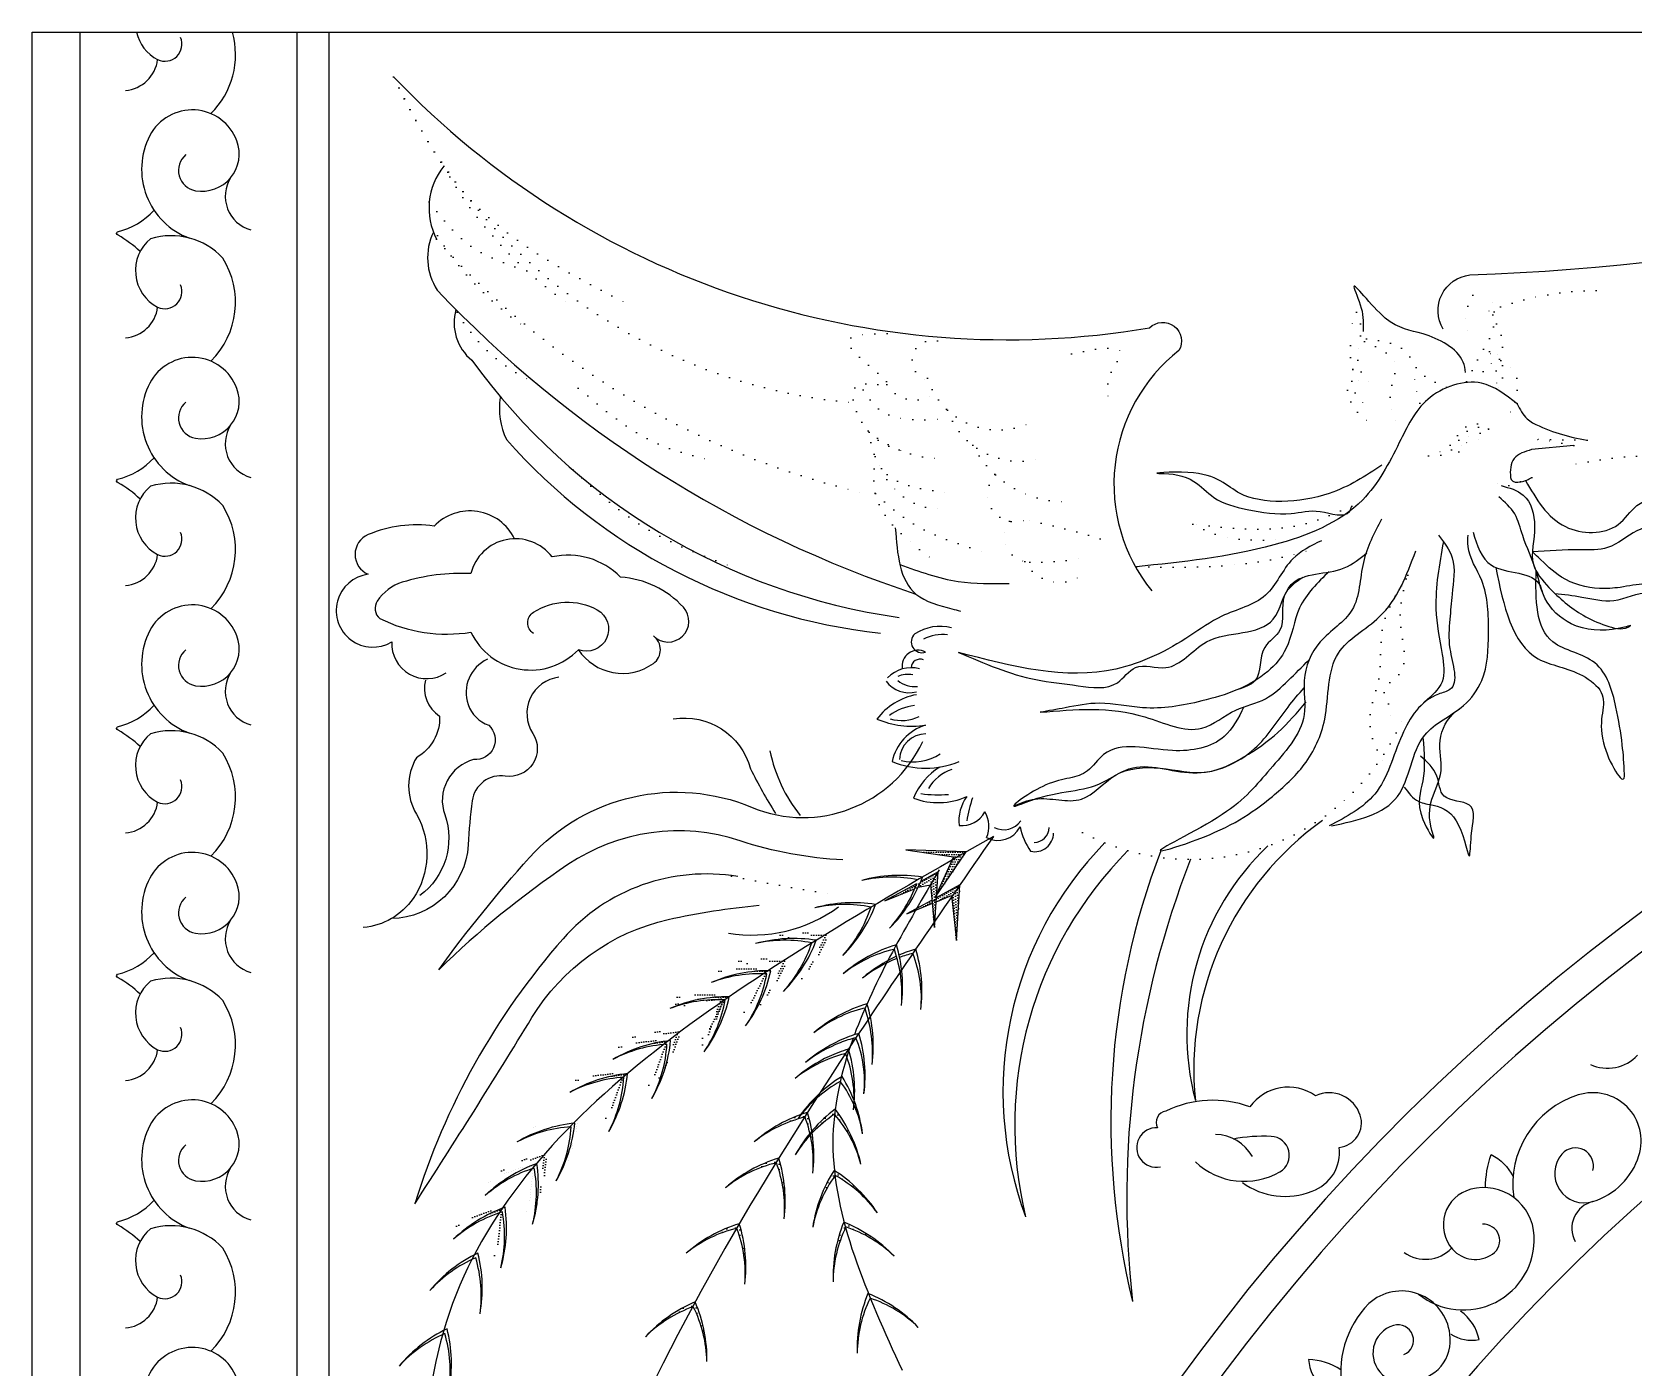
# Model space of a CAD drawing. Extents: x 195 to 3795, y 8080 to 10480.
# Drawn here: x 195 to 1192, y 9648 to 10480 of the extents above; entities that cross this region are included whole.
import ezdxf

# ---------------------------------------------------------------- set-up
doc = ezdxf.new("R2010")
doc.units = 0
doc.header["$LTSCALE"] = 60
doc.header["$MEASUREMENT"] = 0
doc.linetypes.add('DOT2', pattern=[0.125, 0, -0.125])
for name, color, linetype in [('3', 3, 'CONTINUOUS'), ('4', 4, 'CONTINUOUS'), ('7', 7, 'CONTINUOUS')]:
    doc.layers.add(name, color=color, linetype=linetype)

msp = doc.modelspace()

# ---------------------------------------------------------------- hatches: boundary and pattern name
at = {"layer": '3'}
h = msp.add_hatch(dxfattribs=at)
h.set_pattern_fill('DOTS', color=256, scale=24, style=0)
h.set_pattern_definition([(360, (-14165.0513, 4702.8096), (0.75, 1.5), [0, -1.5])])
edge = h.paths.add_edge_path()
edge.add_line((768.67, 9966.47), (767.73, 9964.42))
edge.add_spline(control_points=[(767.73, 9964.42), (770.66, 9966.1), (773.59, 9967.78), (776.52, 9969.46)], knot_values=[17.314638, 17.314638, 17.314638, 17.314638, 26.346098, 26.346098, 26.346098, 26.346098], degree=3, periodic=0)
edge.add_line((776.52, 9969.46), (738.95, 9970.81))
edge.add_line((738.95, 9970.81), (768.67, 9966.47))
edge = h.paths.add_edge_path()
edge.add_line((767.73, 9964.42), (756.95, 9940.81))
edge.add_line((756.95, 9940.81), (776.52, 9969.46))
edge.add_spline(control_points=[(776.52, 9969.46), (773.59, 9967.78), (770.66, 9966.1), (767.73, 9964.42)], knot_values=[17.314638, 17.314638, 17.314638, 17.314638, 26.346098, 26.346098, 26.346098, 26.346098], degree=3, periodic=0)
h = msp.add_hatch(dxfattribs=at)
h.set_pattern_fill('DOTS', color=256, scale=24, angle=30.60133, style=0)
h.set_pattern_definition([(30.601331, (-9420.6704, -2182.3763), (-0.11804447, 1.67289136), [0, -1.5])])
edge = h.paths.add_edge_path()
edge.add_line((753.71, 9950.4), (753.94, 9948.16))
edge.add_spline(control_points=[(753.94, 9948.16), (755.61, 9951.09), (757.27, 9954.03), (758.94, 9956.97)], knot_values=[21.643298, 21.643298, 21.643298, 21.643298, 32.932622, 32.932622, 32.932622, 32.932622], degree=3, periodic=0)
edge.add_line((758.94, 9956.97), (725.92, 9939))
edge.add_line((725.92, 9939), (753.71, 9950.4))
edge = h.paths.add_edge_path()
edge.add_line((753.94, 9948.16), (756.68, 9922.34))
edge.add_line((756.68, 9922.34), (758.94, 9956.97))
edge.add_spline(control_points=[(758.94, 9956.97), (757.27, 9954.03), (755.61, 9951.09), (753.94, 9948.16)], knot_values=[21.643298, 21.643298, 21.643298, 21.643298, 32.932622, 32.932622, 32.932622, 32.932622], degree=3, periodic=0)
h = msp.add_hatch(dxfattribs=at)
h.set_pattern_fill('DOTS', color=256, scale=24, angle=30.60133, style=0)
h.set_pattern_definition([(30.601331, (-9406.9913, -2190.4214), (-0.11804447, 1.67289136), [0, -1.5])])
edge = h.paths.add_edge_path()
edge.add_line((767.38, 9942.35), (767.62, 9940.11))
edge.add_spline(control_points=[(767.62, 9940.11), (769.29, 9943.05), (770.95, 9945.99), (772.62, 9948.92)], knot_values=[21.643298, 21.643298, 21.643298, 21.643298, 32.932622, 32.932622, 32.932622, 32.932622], degree=3, periodic=0)
edge.add_line((772.62, 9948.92), (739.6, 9930.96))
edge.add_line((739.6, 9930.96), (767.38, 9942.35))
edge = h.paths.add_edge_path()
edge.add_line((767.62, 9940.11), (770.36, 9914.3))
edge.add_line((770.36, 9914.3), (772.62, 9948.92))
edge.add_spline(control_points=[(772.62, 9948.92), (770.95, 9945.99), (769.29, 9943.05), (767.62, 9940.11)], knot_values=[21.643298, 21.643298, 21.643298, 21.643298, 32.932622, 32.932622, 32.932622, 32.932622], degree=3, periodic=0)
h = msp.add_hatch(dxfattribs=at)
h.set_pattern_fill('DOTS', color=256, scale=24, style=0)
h.set_pattern_definition([(360, (-14194.5509, 4684.126), (0.75, 1.5), [0, -1.5])])
edge = h.paths.add_edge_path()
edge.add_arc((571.26, 9920.41), 83.82, 341.62748, 341.73143, ccw=False)
edge.add_spline(control_points=[(650.81, 9893.99), (651.77, 9894.59), (652.73, 9895.18), (653.69, 9895.78)], knot_values=[143.500946, 143.500946, 143.500946, 143.500946, 147.381774, 147.381774, 147.381774, 147.381774], degree=3, periodic=0)
edge.add_arc((639.64, 9806.69), 90.19, 81.03659, 105.25627)
edge.add_arc((634.4, 9811.7), 84.07, 78.71343, 102.70924, ccw=False)
edge = h.paths.add_edge_path()
edge.add_arc((569.3, 9927.58), 90.19, 315.13136, 339.35104)
edge.add_spline(control_points=[(653.69, 9895.78), (652.73, 9895.18), (651.77, 9894.59), (650.81, 9893.99)], knot_values=[143.500946, 143.500946, 143.500946, 143.500946, 147.381774, 147.381774, 147.381774, 147.381774], degree=3, periodic=0)
edge.add_arc((571.26, 9920.41), 83.82, 317.6602, 341.62748, ccw=False)
edge = h.paths.add_edge_path()
edge.add_spline(control_points=[(687.74, 9916.37), (688.69, 9916.93), (689.65, 9917.49), (690.6, 9918.06)], knot_values=[94.626759, 94.626759, 94.626759, 94.626759, 98.362164, 98.362164, 98.362164, 98.362164], degree=3, periodic=0)
edge.add_arc((676.54, 9828.96), 90.19, 81.03659, 105.25627)
edge.add_arc((671.31, 9833.97), 84.07, 78.68092, 102.70924, ccw=False)
edge = h.paths.add_edge_path()
edge.add_spline(control_points=[(690.6, 9918.06), (689.65, 9917.49), (688.69, 9916.93), (687.74, 9916.37)], knot_values=[94.626759, 94.626759, 94.626759, 94.626759, 98.362164, 98.362164, 98.362164, 98.362164], degree=3, periodic=0)
edge.add_arc((608.16, 9942.69), 83.82, 317.6602, 341.69825, ccw=False)
edge.add_arc((606.2, 9949.86), 90.19, 315.13136, 339.35104)
h = msp.add_hatch(dxfattribs=at)
h.set_pattern_fill('DOTS', color=256, scale=24, style=0)
h.set_pattern_definition([(360, (-14220.3963, 4667.928), (0.75, 1.5), [0, -1.5])])
edge = h.paths.add_edge_path()
edge.add_arc((545.41, 9904.21), 83.82, 341.62748, 341.73143, ccw=False)
edge.add_spline(control_points=[(624.96, 9877.79), (625.92, 9878.39), (626.89, 9878.98), (627.85, 9879.58)], knot_values=[143.500946, 143.500946, 143.500946, 143.500946, 147.381774, 147.381774, 147.381774, 147.381774], degree=3, periodic=0)
edge.add_arc((613.8, 9790.49), 90.19, 81.03659, 105.25627)
edge.add_arc((608.56, 9795.5), 84.07, 78.71343, 102.70924, ccw=False)
edge = h.paths.add_edge_path()
edge.add_arc((543.45, 9911.39), 90.19, 315.13136, 339.35104)
edge.add_spline(control_points=[(627.85, 9879.58), (626.89, 9878.98), (625.92, 9878.39), (624.96, 9877.79)], knot_values=[143.500946, 143.500946, 143.500946, 143.500946, 147.381774, 147.381774, 147.381774, 147.381774], degree=3, periodic=0)
edge.add_arc((545.41, 9904.21), 83.82, 317.6602, 341.62748, ccw=False)
edge = h.paths.add_edge_path()
edge.add_spline(control_points=[(661.9, 9900.17), (662.85, 9900.73), (663.8, 9901.29), (664.75, 9901.86)], knot_values=[94.626759, 94.626759, 94.626759, 94.626759, 98.362164, 98.362164, 98.362164, 98.362164], degree=3, periodic=0)
edge.add_arc((650.7, 9812.77), 90.19, 81.03659, 105.25627)
edge.add_arc((645.46, 9817.77), 84.07, 78.68092, 102.70924, ccw=False)
edge = h.paths.add_edge_path()
edge.add_spline(control_points=[(664.75, 9901.86), (663.8, 9901.29), (662.85, 9900.73), (661.9, 9900.17)], knot_values=[94.626759, 94.626759, 94.626759, 94.626759, 98.362164, 98.362164, 98.362164, 98.362164], degree=3, periodic=0)
edge.add_arc((582.32, 9926.49), 83.82, 317.6602, 341.69825, ccw=False)
edge.add_arc((580.35, 9933.66), 90.19, 315.13136, 339.35104)
h = msp.add_hatch(dxfattribs=at)
h.set_pattern_fill('DOTS', color=256, scale=24, angle=6.68153, style=0)
h.set_pattern_definition([(6.681531, (-13549.7059, 2948.2562), (0.57038027, 1.57707525), [0, -1.5])])
edge = h.paths.add_edge_path()
edge.add_arc((506.57, 9866.99), 83.82, 348.30901, 348.41296, ccw=False)
edge.add_spline(control_points=[(588.66, 9850), (589.54, 9850.71), (590.43, 9851.41), (591.31, 9852.11)], knot_values=[143.500946, 143.500946, 143.500946, 143.500946, 147.381774, 147.381774, 147.381774, 147.381774], degree=3, periodic=0)
edge.add_arc((587.72, 9761.99), 90.19, 87.71812, 111.9378)
edge.add_arc((581.94, 9766.36), 84.07, 85.39496, 109.39077, ccw=False)
edge = h.paths.add_edge_path()
edge.add_arc((503.79, 9873.88), 90.19, 321.81289, 346.03257)
edge.add_spline(control_points=[(591.31, 9852.11), (590.43, 9851.41), (589.54, 9850.71), (588.66, 9850)], knot_values=[143.500946, 143.500946, 143.500946, 143.500946, 147.381774, 147.381774, 147.381774, 147.381774], degree=3, periodic=0)
edge.add_arc((506.57, 9866.99), 83.82, 324.34173, 348.30901, ccw=False)
edge = h.paths.add_edge_path()
edge.add_spline(control_points=[(622.74, 9876.52), (623.62, 9877.19), (624.49, 9877.86), (625.37, 9878.53)], knot_values=[94.626759, 94.626759, 94.626759, 94.626759, 98.362164, 98.362164, 98.362164, 98.362164], degree=3, periodic=0)
edge.add_arc((621.78, 9788.41), 90.19, 87.71812, 111.9378)
edge.add_arc((616, 9792.78), 84.07, 85.36246, 109.39077, ccw=False)
edge = h.paths.add_edge_path()
edge.add_spline(control_points=[(625.37, 9878.53), (624.49, 9877.86), (623.62, 9877.19), (622.74, 9876.52)], knot_values=[94.626759, 94.626759, 94.626759, 94.626759, 98.362164, 98.362164, 98.362164, 98.362164], degree=3, periodic=0)
edge.add_arc((540.63, 9893.41), 83.82, 324.34173, 348.37979, ccw=False)
edge.add_arc((537.85, 9900.3), 90.19, 321.81289, 346.03257)
h = msp.add_hatch(dxfattribs=at)
h.set_pattern_fill('DOTS', color=256, scale=24, angle=6.68153, style=0)
h.set_pattern_definition([(6.681531, (-13576.5612, 2927.6857), (0.57038027, 1.57707525), [0, -1.5])])
edge = h.paths.add_edge_path()
edge.add_arc((479.72, 9846.42), 83.82, 348.30901, 348.41296, ccw=False)
edge.add_spline(control_points=[(561.8, 9829.43), (562.68, 9830.14), (563.57, 9830.84), (564.46, 9831.54)], knot_values=[143.500946, 143.500946, 143.500946, 143.500946, 147.381774, 147.381774, 147.381774, 147.381774], degree=3, periodic=0)
edge.add_arc((560.87, 9741.42), 90.19, 87.71812, 111.9378)
edge.add_arc((555.08, 9745.79), 84.07, 85.39496, 109.39077, ccw=False)
edge = h.paths.add_edge_path()
edge.add_arc((476.93, 9853.31), 90.19, 321.81289, 346.03257)
edge.add_spline(control_points=[(564.46, 9831.54), (563.57, 9830.84), (562.68, 9830.14), (561.8, 9829.43)], knot_values=[143.500946, 143.500946, 143.500946, 143.500946, 147.381774, 147.381774, 147.381774, 147.381774], degree=3, periodic=0)
edge.add_arc((479.72, 9846.42), 83.82, 324.34173, 348.30901, ccw=False)
edge = h.paths.add_edge_path()
edge.add_spline(control_points=[(595.88, 9855.95), (596.76, 9856.62), (597.64, 9857.29), (598.52, 9857.96)], knot_values=[94.626759, 94.626759, 94.626759, 94.626759, 98.362164, 98.362164, 98.362164, 98.362164], degree=3, periodic=0)
edge.add_arc((594.93, 9767.84), 90.19, 87.71812, 111.9378)
edge.add_arc((589.14, 9772.21), 84.07, 85.36246, 109.39077, ccw=False)
edge = h.paths.add_edge_path()
edge.add_spline(control_points=[(598.52, 9857.96), (597.64, 9857.29), (596.76, 9856.62), (595.88, 9855.95)], knot_values=[94.626759, 94.626759, 94.626759, 94.626759, 98.362164, 98.362164, 98.362164, 98.362164], degree=3, periodic=0)
edge.add_arc((513.78, 9872.84), 83.82, 324.34173, 348.37979, ccw=False)
edge.add_arc((510.99, 9879.73), 90.19, 321.81289, 346.03257)
h = msp.add_hatch(dxfattribs=at)
h.set_pattern_fill('DOTS', color=256, scale=48, angle=-26.21502, style=0)
h.set_pattern_definition([(333.784981, (-14900.351, 11805.948), (2.670937, 2.0288163), [0, -3])])
edge = h.paths.add_edge_path()
edge.add_arc((591.5, 9780.45), 90.19, -6.94641, 17.27327)
edge.add_spline(control_points=[(677.63, 9807.23), (677.24, 9806.49), (676.75, 9805.53), (676.27, 9804.56), (676.16, 9804.33)], knot_values=[224.43143, 224.43143, 224.43143, 224.43143, 227.749414, 228.726284, 228.726284, 228.726284, 228.726284], degree=3, periodic=0)
edge.add_arc((601.15, 9776.1), 80.15, -4.69377, 20.62296, ccw=False)
edge = h.paths.add_edge_path()
edge.add_spline(control_points=[(676.16, 9804.33), (676.27, 9804.56), (676.75, 9805.53), (677.24, 9806.49), (677.63, 9807.23)], knot_values=[224.43143, 224.43143, 224.43143, 224.43143, 225.4083, 228.726284, 228.726284, 228.726284, 228.726284], degree=3, periodic=0)
edge.add_arc((703.93, 9720.96), 90.19, 106.95394, 131.17362)
edge.add_arc((693.97, 9727.94), 78.44, 103.12366, 129.05869, ccw=False)
h = msp.add_hatch(dxfattribs=at)
h.set_pattern_fill('DOTS', color=256, scale=48, angle=-6.31008, style=0)
h.set_pattern_definition([(353.689923, (-14632.869, 6384.9405), (1.8206398, 2.81696125), [0, -3])])
edge = h.paths.add_edge_path()
edge.add_arc((623.08, 9754.82), 90.19, 12.95853, 37.17821)
edge.add_spline(control_points=[(694.94, 9809.32), (694.84, 9808.49), (694.7, 9807.42), (694.58, 9806.34), (694.56, 9806.1)], knot_values=[224.43143, 224.43143, 224.43143, 224.43143, 227.749414, 228.726284, 228.726284, 228.726284, 228.726284], degree=3, periodic=0)
edge.add_arc((633.64, 9754.01), 80.15, 15.21117, 40.5279, ccw=False)
edge = h.paths.add_edge_path()
edge.add_spline(control_points=[(694.56, 9806.1), (694.58, 9806.34), (694.7, 9807.42), (694.84, 9808.49), (694.94, 9809.32)], knot_values=[224.43143, 224.43143, 224.43143, 224.43143, 225.4083, 228.726284, 228.726284, 228.726284, 228.726284], degree=3, periodic=0)
edge.add_arc((749.05, 9737.16), 90.19, 126.85888, 151.07856)
edge.add_arc((737.31, 9740.33), 78.44, 123.0286, 148.96363, ccw=False)
h = msp.add_hatch(dxfattribs=at)
h.set_pattern_fill('DOTS', color=256, scale=24, angle=20.44875, style=0)
h.set_pattern_definition([(20.44875, (-11603.5138, -322.7366), (0.17868468, 1.66750466), [0, -1.5])])
edge = h.paths.add_edge_path()
edge.add_arc((402.43, 9742.31), 83.82, 362.07623, 362.18018, ccw=False)
edge.add_spline(control_points=[(486.2, 9745.34), (486.89, 9746.24), (487.58, 9747.13), (488.28, 9748.03)], knot_values=[143.500946, 143.500946, 143.500946, 143.500946, 147.381774, 147.381774, 147.381774, 147.381774], degree=3, periodic=0)
edge.add_arc((506.24, 9659.64), 90.19, 101.48534, 125.70502)
edge.add_arc((499.58, 9662.5), 84.07, 99.16218, 123.15799, ccw=False)
edge = h.paths.add_edge_path()
edge.add_arc((398.09, 9748.34), 90.19, 335.58011, 359.79979)
edge.add_spline(control_points=[(488.28, 9748.03), (487.58, 9747.13), (486.89, 9746.24), (486.2, 9745.34)], knot_values=[143.500946, 143.500946, 143.500946, 143.500946, 147.381774, 147.381774, 147.381774, 147.381774], degree=3, periodic=0)
edge.add_arc((402.43, 9742.31), 83.82, 338.10895, 362.07623, ccw=False)
edge = h.paths.add_edge_path()
edge.add_spline(control_points=[(512.99, 9779.21), (513.68, 9780.07), (514.38, 9780.93), (515.07, 9781.79)], knot_values=[94.626759, 94.626759, 94.626759, 94.626759, 98.362164, 98.362164, 98.362164, 98.362164], degree=3, periodic=0)
edge.add_arc((533.03, 9693.41), 90.19, 101.48534, 125.70502)
edge.add_arc((526.37, 9696.27), 84.07, 99.12967, 123.15799, ccw=False)
edge = h.paths.add_edge_path()
edge.add_spline(control_points=[(515.07, 9781.79), (514.38, 9780.93), (513.68, 9780.07), (512.99, 9779.21)], knot_values=[94.626759, 94.626759, 94.626759, 94.626759, 98.362164, 98.362164, 98.362164, 98.362164], degree=3, periodic=0)
edge.add_arc((429.23, 9776.07), 83.82, 338.10895, 362.147, ccw=False)
edge.add_arc((424.88, 9782.11), 90.19, 335.58011, 359.79979)
h = msp.add_hatch(dxfattribs=at)
h.set_pattern_fill('DOTS', color=256, scale=48, angle=-26.21502, style=0)
h.set_pattern_definition([(333.784981, (-14918.1806, 11777.4982), (2.670937, 2.0288163), [0, -3])])
edge = h.paths.add_edge_path()
edge.add_arc((573.67, 9752), 90.19, -6.94641, 17.27327)
edge.add_spline(control_points=[(659.8, 9778.78), (659.41, 9778.04), (658.92, 9777.08), (658.44, 9776.11), (658.33, 9775.88)], knot_values=[224.43143, 224.43143, 224.43143, 224.43143, 227.749414, 228.726284, 228.726284, 228.726284, 228.726284], degree=3, periodic=0)
edge.add_arc((583.32, 9747.65), 80.15, -4.69377, 20.62296, ccw=False)
edge = h.paths.add_edge_path()
edge.add_spline(control_points=[(658.33, 9775.88), (658.44, 9776.11), (658.92, 9777.08), (659.41, 9778.04), (659.8, 9778.78)], knot_values=[224.43143, 224.43143, 224.43143, 224.43143, 225.4083, 228.726284, 228.726284, 228.726284, 228.726284], degree=3, periodic=0)
edge.add_arc((686.1, 9692.51), 90.19, 106.95394, 131.17362)
edge.add_arc((676.14, 9699.49), 78.44, 103.12366, 129.05869, ccw=False)
h = msp.add_hatch(dxfattribs=at)
h.set_pattern_fill('DOTS', color=256, scale=48, angle=14.15854, style=0)
h.set_pattern_definition([(14.158541, (-12468.37, 1202.9507), (0.7206164, 3.27577656), [0, -3])])
edge = h.paths.add_edge_path()
edge.add_arc((645.95, 9694.99), 90.19, 33.42715, 57.64683)
edge.add_spline(control_points=[(694.22, 9771.18), (694.41, 9770.36), (694.66, 9769.31), (694.92, 9768.26), (694.98, 9768.02)], knot_values=[224.43143, 224.43143, 224.43143, 224.43143, 227.749414, 228.726284, 228.726284, 228.726284, 228.726284], degree=3, periodic=0)
edge.add_arc((656.12, 9697.92), 80.15, 35.67979, 60.99652, ccw=False)
edge = h.paths.add_edge_path()
edge.add_spline(control_points=[(694.98, 9768.02), (694.92, 9768.26), (694.66, 9769.31), (694.41, 9770.36), (694.22, 9771.18)], knot_values=[224.43143, 224.43143, 224.43143, 224.43143, 225.4083, 228.726284, 228.726284, 228.726284, 228.726284], degree=3, periodic=0)
edge.add_arc((770.14, 9722.49), 90.19, 147.3275, 171.54718)
edge.add_arc((758.03, 9721.36), 78.44, 143.49722, 169.43225, ccw=False)
h = msp.add_hatch(dxfattribs=at)
h.set_pattern_fill('DOTS', color=256, scale=48, angle=-26.21502, style=0)
h.set_pattern_definition([(333.784981, (-14942.719, 11736.668), (2.670937, 2.0288163), [0, -3])])
edge = h.paths.add_edge_path()
edge.add_arc((549.13, 9711.17), 90.19, -6.94641, 17.27327)
edge.add_spline(control_points=[(635.26, 9737.95), (634.87, 9737.21), (634.38, 9736.25), (633.91, 9735.28), (633.8, 9735.05)], knot_values=[224.43143, 224.43143, 224.43143, 224.43143, 227.749414, 228.726284, 228.726284, 228.726284, 228.726284], degree=3, periodic=0)
edge.add_arc((558.78, 9706.82), 80.15, -4.69377, 20.62296, ccw=False)
edge = h.paths.add_edge_path()
edge.add_spline(control_points=[(633.8, 9735.05), (633.91, 9735.28), (634.38, 9736.25), (634.87, 9737.21), (635.26, 9737.95)], knot_values=[224.43143, 224.43143, 224.43143, 224.43143, 225.4083, 228.726284, 228.726284, 228.726284, 228.726284], degree=3, periodic=0)
edge.add_arc((661.56, 9651.68), 90.19, 106.95394, 131.17362)
edge.add_arc((651.61, 9658.66), 78.44, 103.12366, 129.05869, ccw=False)
h = msp.add_hatch(dxfattribs=at)
h.set_pattern_fill('DOTS', color=256, scale=48, angle=24.64507, style=0)
h.set_pattern_definition([(24.645065, (-10683.039, -1081.826), (0.1123752, 3.35221894), [0, -3])])
edge = h.paths.add_edge_path()
edge.add_arc((666.66, 9655.24), 90.19, 43.91368, 68.13336)
edge.add_spline(control_points=[(700.25, 9738.94), (700.58, 9738.17), (701.02, 9737.18), (701.47, 9736.2), (701.58, 9735.97)], knot_values=[224.43143, 224.43143, 224.43143, 224.43143, 227.749414, 228.726284, 228.726284, 228.726284, 228.726284], degree=3, periodic=0)
edge.add_arc((676.12, 9659.98), 80.15, 46.16631, 71.48305, ccw=False)
edge = h.paths.add_edge_path()
edge.add_spline(control_points=[(701.58, 9735.97), (701.47, 9736.2), (701.02, 9737.18), (700.58, 9738.17), (700.25, 9738.94)], knot_values=[224.43143, 224.43143, 224.43143, 224.43143, 225.4083, 228.726284, 228.726284, 228.726284, 228.726284], degree=3, periodic=0)
edge.add_arc((783.76, 9704.88), 90.19, 157.81402, 182.0337)
edge.add_arc((772.07, 9701.57), 78.44, 153.98374, 179.91877, ccw=False)
h = msp.add_hatch(dxfattribs=at)
h.set_pattern_fill('DOTS', color=256, scale=48, angle=-20.20222, style=0)
h.set_pattern_definition([(339.79778, (-15093.866, 10045.2026), (2.44372316, 2.29743707), [0, -3])])
edge = h.paths.add_edge_path()
edge.add_arc((524.93, 9653.63), 90.19, -0.93361, 23.28607)
edge.add_spline(control_points=[(607.78, 9689.29), (607.47, 9688.51), (607.09, 9687.5), (606.71, 9686.48), (606.63, 9686.25)], knot_values=[224.43143, 224.43143, 224.43143, 224.43143, 227.749414, 228.726284, 228.726284, 228.726284, 228.726284], degree=3, periodic=0)
edge.add_arc((534.98, 9650.32), 80.15, 1.31903, 26.63576, ccw=False)
edge = h.paths.add_edge_path()
edge.add_spline(control_points=[(606.63, 9686.25), (606.71, 9686.48), (607.09, 9687.5), (607.47, 9688.51), (607.78, 9689.29)], knot_values=[224.43143, 224.43143, 224.43143, 224.43143, 225.4083, 228.726284, 228.726284, 228.726284, 228.726284], degree=3, periodic=0)
edge.add_arc((642.97, 9606.24), 90.19, 112.96673, 137.18642)
edge.add_arc((632.34, 9612.15), 78.44, 109.13645, 135.07148, ccw=False)

# ---------------------------------------------------------------- linework, layer by layer
at = {"layer": '3', "linetype": 'BYBLOCK'}
for p, q in [((225, 8080), (225, 10480)), ((360, 8580), (360, 10480))]:
    msp.add_line(p, q, dxfattribs=at)
at = {"layer": '3', "linetype": 'DOT2'}
for p, q in [((1132.17, 10226.31), (1136.63, 10225.77)), ((1163.03, 10225.94), (1132.17, 10226.31))]:
    msp.add_line(p, q, dxfattribs=at)
at = {"layer": '3'}
for p, q in [((534.43, 9801.99), (534.43, 9801.99)), ((507.03, 9798.18), (507.03, 9798.18)), ((508.44, 9798.7), (508.44, 9798.7)), ((532.84, 9799.8), (532.84, 9799.8)), ((533.02, 9801.46), (533.02, 9801.46)), ((533.71, 9795.32), (533.71, 9795.32)), ((533.89, 9796.98), (533.89, 9796.98)), ((534.07, 9798.65), (534.07, 9798.65)), ((534.25, 9800.32), (534.25, 9800.32)), ((531.24, 9784.79), (531.24, 9784.79)), ((531.42, 9786.46), (531.42, 9786.46)), ((531.59, 9788.12), (531.59, 9788.12)), ((497.51, 9772.21), (497.51, 9772.21)), ((498.91, 9772.73), (498.91, 9772.73)), ((500.32, 9773.26), (500.32, 9773.26)), ((501.54, 9772.12), (501.54, 9772.12)), ((502.95, 9772.64), (502.95, 9772.64)), ((504.35, 9773.16), (504.35, 9773.16)), ((505.76, 9773.69), (505.76, 9773.69)), ((506.99, 9772.54), (506.99, 9772.54)), ((507.17, 9774.21), (507.17, 9774.21)), ((529.12, 9777.59), (529.12, 9777.59)), ((479.06, 9763.73), (479.06, 9763.73)), ((480.46, 9764.25), (480.46, 9764.25)), ((489.07, 9769.07), (489.07, 9769.07)), ((490.48, 9769.59), (490.48, 9769.59)), ((491.88, 9770.11), (491.88, 9770.11)), ((493.29, 9770.64), (493.29, 9770.64)), ((494.69, 9771.16), (494.69, 9771.16)), ((496.1, 9771.69), (496.1, 9771.69)), ((500.14, 9771.59), (500.14, 9771.59)), ((505.91, 9762.54), (505.91, 9762.54)), ((506.09, 9764.21), (506.09, 9764.21)), ((506.27, 9765.87), (506.27, 9765.87)), ((506.45, 9767.54), (506.45, 9767.54)), ((506.63, 9769.21), (506.63, 9769.21)), ((506.81, 9770.88), (506.81, 9770.88)), ((504.84, 9752.53), (504.84, 9752.53)), ((505.02, 9754.2), (505.02, 9754.2)), ((505.2, 9755.87), (505.2, 9755.87)), ((505.38, 9757.54), (505.38, 9757.54)), ((505.56, 9759.2), (505.56, 9759.2)), ((505.74, 9760.87), (505.74, 9760.87)), ((502.72, 9745.34), (502.72, 9745.34))]:
    msp.add_line(p, q, dxfattribs=at)
at = {"layer": '3', "linetype": 'BYBLOCK'}
for points in [[(260, 10480, 0.221563), (273.19, 10462.8, 0.684593), (287.5, 10476.61)], [(306.29, 10429.17, 0.274307), (319.69, 10480)], [(290.8, 10403.64, 0.640234), (296.74, 10381.21, 0.57945), (322.5, 10412.22, 0.650063), (268.34, 10415.52, 0.450658), (292.96, 10351.67)], [(318.61, 10389.25, 0.499383), (331.09, 10356.8)], [(262.28, 10343.28, 0.063562), (248.53, 10353.5, -0.662483), (248.19, 10355.68, 0.150211), (270.96, 10369.02)], [(306.29, 10275.05, 0.352919), (313.69, 10339.29, 0.28373), (268.82, 10351.32, 0.538728), (273.19, 10308.68, 0.684593), (287.5, 10322.49)], [(290.8, 10249.53, 0.640234), (296.74, 10227.09, 0.57945), (322.5, 10258.1, 0.650063), (268.34, 10261.4, 0.450658), (292.96, 10197.55)], [(318.61, 10235.13, 0.499383), (331.09, 10202.68)], [(262.28, 10189.16, 0.063562), (248.53, 10199.39, -0.662483), (248.19, 10201.56, 0.150211), (270.96, 10214.9)], [(306.29, 10120.93, 0.352919), (313.69, 10185.18, 0.28373), (268.82, 10197.2, 0.538728), (273.19, 10154.57, 0.684593), (287.5, 10168.38)], [(495.35, 10164.47, 0.521193), (445.31, 10172.3, 0.139491), (404.23, 10167.05, 0.659865), (404.23, 10142.34, 1.230688), (418.9, 10100.23, 0.615141), (452.8, 10081.01)], [(507.11, 10105.5, -0.539459), (507.11, 10118.71, -0.277953), (546.78, 10120.26, -0.937698), (535.11, 10095.4, 0.427407), (581.78, 10086.86, 0.510544), (581.78, 10103.95, 0.978179), (600.45, 10121.82, 0.194339), (561.33, 10140.49, 0.26096), (518.75, 10153.14, 0.629049), (468.11, 10142.79, 0.087167), (425.44, 10137.36, 0.172879), (409.88, 10125.7, 0.380736), (411.44, 10114.83, 0.155744), (468.22, 10106.28, 0.525493), (535.11, 10095.4)], [(290.8, 10095.41, 0.640234), (296.74, 10072.98, 0.57945), (322.5, 10103.98, 0.650063), (268.34, 10107.28, 0.450658), (292.96, 10043.44)], [(478.45, 10089.44, 0.385537), (466.45, 10061.2, 0.229756), (479.3, 10048.36, -0.716813), (469.88, 10026.96, 0.4365), (451.88, 9992.73, -0.328983), (436.46, 9942.24)], [(318.61, 10081.02, 0.499383), (331.09, 10048.57)], [(439.97, 10076.43, 0.325349), (448.73, 10054.05, -0.27927), (434.33, 10028.16, 0.281055), (434.33, 9992.93, -0.285186), (432.17, 9940.44, -0.227788), (401.21, 9922.46)], [(523, 10078.31, 0.552292), (506.72, 10043.22, -0.646844), (489.58, 10016.69, 0.419237), (469.02, 10001.29, 0.020155), (466.45, 9973.9, -0.393976), (418.74, 9927.93)], [(262.28, 10035.04, 0.063562), (248.53, 10045.27, -0.662483), (248.19, 10047.44, 0.150211), (270.96, 10060.78)], [(306.29, 9966.81, 0.352919), (313.69, 10031.06, 0.28373), (268.82, 10043.08, 0.538728), (273.19, 10000.45, 0.684593), (287.5, 10014.26)], [(290.8, 9941.29, 0.640234), (296.74, 9918.86, 0.57945), (322.5, 9949.87, 0.650063), (268.34, 9953.17, 0.450658), (292.96, 9889.32)], [(318.61, 9926.9, 0.499383), (331.09, 9894.45)], [(262.28, 9880.92, 0.063562), (248.53, 9891.15, -0.662483), (248.19, 9893.32, 0.150211), (270.96, 9906.66)], [(306.29, 9812.7, 0.352919), (313.69, 9876.94, 0.28373), (268.82, 9888.97, 0.538728), (273.19, 9846.33, 0.684593), (287.5, 9860.14)], [(948.42, 9763.61, 0.258248), (991.75, 9758.2, 0.35016), (1008.72, 9785.52, 0.481292), (1021.77, 9805.51, 0.446636), (993.93, 9817.68, 0.408723), (953.03, 9810.73, 0.205039), (900.81, 9808.12, 0.522769), (895.59, 9797.69, 1.138853), (897.33, 9773.35)], [(290.8, 9787.17, 0.640234), (296.74, 9764.74, 0.57945), (322.5, 9795.75, 0.650063), (268.34, 9799.05, 0.450658), (292.96, 9735.2)], [(1166.64, 9771.13, 0.79212), (1147.26, 9781.28, 0.755707), (1166.64, 9751.77, 0.24473), (1195.26, 9780.35, 0.607578), (1157.41, 9818.16, 0.366202), (1117.27, 9754.35)], [(919.26, 9776.51, 0.333549), (971.76, 9770.27, 0.749261), (966.34, 9792.33, 0.057021), (942.59, 9790.66)], [(318.61, 9772.78, 0.499383), (331.09, 9740.33)], [(1099.8, 9760.46, -0.088101), (1103.28, 9781.07, -0.161251), (1116.89, 9767.33)], [(262.28, 9726.81, 0.063562), (248.53, 9737.03, -0.662483), (248.19, 9739.21, 0.150211), (270.96, 9752.54)], [(1058.1, 9694.13, 0.64843), (1130.07, 9730.44, 0.476479), (1090.63, 9759.47, 0.558754), (1079.21, 9722.14, 0.378906), (1104.12, 9719.03, 0.75448), (1097.89, 9737.7)], [(306.29, 9658.58, 0.352919), (313.69, 9722.82, 0.28373), (268.82, 9734.85, 0.538728), (273.19, 9692.21, 0.684593), (287.5, 9706.02)], [(1048.86, 9656.47, 0.958155), (1042.5, 9674.61, 1.011981), (1053.4, 9640.15, 0.450726), (1077.56, 9669.24, 0.609944), (1027.06, 9688.22, 0.25043), (1010.91, 9632.81)], [(1078.14, 9669.27, 0.206746), (1095.71, 9665.9, 0.191512), (1084.22, 9683.44)], [(290.8, 9633.05, 0.640234), (296.74, 9610.62, 0.57945), (322.5, 9641.63, 0.650063), (268.34, 9644.93, 0.450658), (292.96, 9581.08)], [(1009.63, 9646.94, 0.136134), (989.6, 9653.47, 0.2206), (998.84, 9636.04)]]:
    msp.add_lwpolyline(points, format="xyb", dxfattribs=at)
at = {"layer": '3'}
for points in [[(776.52, 9969.46), (738.95, 9970.81), (768.67, 9966.47), (756.95, 9940.81), (776.52, 9969.46)], [(746.62, 9947.49), (754.26, 9949), (756.68, 9922.34), (758.94, 9956.97)], [(758.94, 9956.97), (748.22, 9951.13)], [(745.58, 9949.7), (725.92, 9939), (744.37, 9946.57)], [(757.73, 9938.39), (767.38, 9942.35), (770.36, 9914.3), (772.62, 9948.92)], [(772.62, 9948.92), (757.89, 9940.91)], [(754.89, 9939.27), (739.6, 9930.96), (755.09, 9937.31)]]:
    msp.add_lwpolyline(points, dxfattribs=at)
at = {"layer": '3', "linetype": 'BYBLOCK'}
for centre, radius, start, end in [((251.27, 10465.66), 22.11, 274.87784, 352.58475), ((251.27, 10311.54), 22.11, 274.87784, 352.58475), ((1995, 8855.68), 1320, 347.94519, 192.05481), ((251.27, 10157.42), 22.11, 274.87784, 352.58475), ((251.27, 10003.3), 22.11, 274.87784, 352.58475), ((643.43, 10007.8), 90.11, 260.43681, 306.42995), ((251.27, 9849.18), 22.11, 274.87784, 352.58475), ((1175.69, 9860.59), 25.8, 245.53697, 316.54755), ((931.03, 9766.38), 27.2, 29.65288, 88.47933), ((1170.65, 9735.08), 17.17, 103.48047, 208.54456), ((1062.3, 9738.29), 22.49, 234.09348, 316.57773), ((251.27, 9695.07), 22.11, 274.87784, 352.58475)]:
    msp.add_arc(centre, radius, start, end, dxfattribs=at)
at = {"layer": '3', "linetype": 'DOT2'}
for centre, radius, start, end in [((736.5, 10595.1), 347.22, 204.31837, 265.03098), ((672.46, 10519.29), 253.02, 209.04412, 235.22428), ((830.62, 10694.29), 514.99, 221.81605, 257.31656), ((614.67, 10458.55), 197.65, 212.19132, 234.83908), ((1114.34, 10301.59), 26.79, 147.2431, 208.51021), ((1169.68, 10134.95), 184.17, 90.30818, 112.60701), ((550.42, 10357.1), 104.37, 209.52615, 246.25967), ((1024.7, 10298.06), 7.99, 176.0201, 226.52248), ((755.46, 10275.49), 12.64, 75.28513, 263.45332), ((1049.14, 10280.8), 33.72, 173.08924, 213.31916), ((796.36, 10278.26), 46, 197.43517, 297.40201), ((1037.44, 10264.61), 20.99, 164.90824, 233.14292), ((744.74, 10271.56), 20.72, 212.03128, 305.68652), ((1039.7, 10260.29), 26, 187.30033, 242.46611), ((809.97, 10260.83), 48.07, 199.81645, 288.45471), ((761.5, 10284.7), 70.24, 228.93695, 269.46584), ((837.88, 10251.78), 64.15, 206.89643, 272.35376), ((1100.9, 9970.61), 257.65, 77.95364, 82.02786), ((760.57, 10222.68), 39.6, 201.39749, 271.50801), ((806.8, 10192.12), 17.06, 134.70327, 291.0803), ((816.41, 10165.88), 16.01, 143.5802, 268.68194), ((748.11, 9820.35), 361.71, 72.0028, 79.6761), ((818.53, 10340.33), 190.47, 269.25031, 280.539), ((834.52, 10161.72), 24.42, 208.01942, 298.23713), ((916.14, 10108.2), 143.32, 242.03767, 337.23115), ((1050.05, 12110.51), 2196.65, 258.98424, 260.61298)]:
    msp.add_arc(centre, radius, start, end, dxfattribs=at)
at = {"layer": '3'}
for centre, radius, start, end in [((970.85, 10814.62), 720.82, 223.40055, 251.75706), ((761.54, 10079.24), 25.56, 82.43562, 117.10859), ((747.81, 10083.76), 5.69, 68.52374, 175.8832), ((740.32, 10062.91), 17.08, 80.40426, 112.26266), ((744.59, 10089.87), 17.44, 231.97435, 275.53815), ((748.65, 10026.95), 33.96, 97.52612, 126.03443), ((736.29, 10075.99), 24.69, 253.28533, 296.50237), ((751.58, 10026.32), 16.71, 90.46006, 177.65993), ((743.55, 10055.23), 29.74, 255.13401, 304.16553), ((775.74, 9995.98), 26.15, 108.36249, 150.37866), ((759.21, 10082.51), 77.47, 261.93279, 274.59956), ((876.79, 9971.41), 101.47, 161.73113, 170.16755), ((799.69, 9996.64), 13.37, 244.32193, 323.72166), ((818.5, 9984.86), 9.58, 271.52248, 358.41632), ((735.21, 9864.69), 90.19, 81.03659, 105.25627), ((729.98, 9869.7), 84.07, 78.71343, 102.70924), ((664.87, 9985.59), 90.19, 315.13136, 339.35104), ((666.83, 9978.42), 83.82, 317.6602, 339.96239), ((706.04, 9847.65), 90.19, 81.03659, 105.25627), ((700.81, 9852.66), 84.07, 78.71343, 102.70924), ((635.7, 9968.54), 90.19, 315.13136, 339.35104), ((637.66, 9961.37), 83.82, 317.6602, 341.73143), ((669.14, 9825.37), 90.19, 81.03659, 105.25627), ((663.9, 9830.38), 84.07, 78.71343, 102.70924), ((598.79, 9946.27), 90.19, 315.13136, 339.35104), ((600.76, 9939.09), 83.82, 317.6602, 341.73143), ((758.75, 9825.21), 90.19, 106.58793, 130.80761), ((646.71, 9885.42), 90.19, 352.68758, 16.90726), ((749.26, 9831.59), 79.22, 102.98696, 128.62411), ((770.82, 9822.55), 90.19, 114.72748, 130.80761), ((763.94, 9824.81), 84.07, 111.25096, 128.26058), ((652.39, 9880.93), 84.07, 355.23461, 19.23042), ((770.82, 9822.55), 90.19, 106.58793, 113.6042), ((763.94, 9824.81), 84.07, 104.26477, 110.11819), ((673.73, 9878.46), 74.86, 354.49332, 21.81727), ((658.78, 9882.76), 90.19, 352.68758, 16.90726), ((653.64, 9805.33), 90.19, 89.20992, 113.4296), ((647.74, 9809.54), 84.07, 86.88677, 110.88258), ((566.82, 9915), 90.19, 323.30469, 347.52437), ((569.78, 9908.17), 83.82, 325.83353, 349.90477), ((627.79, 9789.13), 90.19, 89.20992, 113.4296), ((621.89, 9793.34), 84.07, 86.88677, 110.88258), ((540.97, 9898.8), 90.19, 323.30469, 347.52437), ((543.93, 9891.98), 83.82, 325.83353, 349.90477), ((740.49, 9788.48), 90.19, 106.58793, 130.80761), ((733.6, 9790.74), 84.07, 104.26477, 128.26058), ((634.13, 9844.19), 84.07, 355.23461, 19.23042), ((628.44, 9848.68), 90.19, 352.68758, 16.90726), ((601.78, 9762.27), 90.19, 95.89145, 120.11113), ((502.79, 9861.09), 90.19, 329.98623, 354.20591), ((735.44, 9770.06), 90.19, 114.72748, 130.80761), ((735.44, 9770.06), 90.19, 106.58793, 114.72748), ((728.55, 9772.32), 84.07, 104.26477, 111.25096), ((638.35, 9825.97), 74.86, 354.49332, 21.81727), ((623.4, 9830.26), 90.19, 352.68758, 16.90726), ((595.43, 9765.77), 84.07, 93.5683, 117.56411), ((506.53, 9854.66), 83.82, 332.51506, 356.5863), ((728.93, 9760.21), 90.19, 114.72748, 130.80761), ((728.55, 9772.32), 84.07, 111.25096, 128.26058), ((728.93, 9760.21), 90.19, 106.58793, 114.72748), ((722.04, 9762.47), 84.07, 104.26477, 111.25096), ((631.84, 9816.12), 74.86, 354.49332, 21.81727), ((616.89, 9820.42), 90.19, 352.68758, 16.90726), ((722.04, 9762.47), 84.07, 111.25096, 128.26058), ((574.93, 9741.7), 90.19, 95.89145, 120.11113), ((568.58, 9745.2), 84.07, 93.5683, 117.56411), ((475.94, 9840.52), 90.19, 329.98623, 354.20591), ((479.67, 9834.09), 83.82, 332.51506, 356.5863), ((746.37, 9752.77), 90.19, 121.51679, 145.73647), ((739.13, 9753.18), 84.07, 119.19364, 143.18945), ((638.15, 9781.78), 74.86, 9.42219, 36.74613), ((622.6, 9782.08), 90.19, 7.61645, 31.83613), ((703.93, 9720.96), 90.19, 106.95394, 131.17362), ((693.97, 9727.94), 78.44, 103.12366, 129.05869), ((749.05, 9737.16), 90.19, 126.85888, 151.07856), ((737.31, 9740.33), 78.44, 123.0286, 148.96363), ((601.15, 9776.1), 80.15, 355.30623, 20.62296), ((591.5, 9780.45), 90.19, 353.05359, 17.27327), ((633.64, 9754.01), 80.15, 15.21117, 40.5279), ((623.08, 9754.82), 90.19, 12.95853, 37.17821), ((542.12, 9710.86), 90.19, 95.89145, 120.11113), ((535.77, 9714.36), 84.07, 93.5683, 117.56411), ((443.13, 9809.68), 90.19, 329.98623, 354.20591), ((446.87, 9803.25), 83.82, 332.51506, 356.5863), ((539.65, 9690.49), 90.19, 109.65867, 133.87835), ((532.65, 9692.37), 84.07, 107.33552, 131.33133), ((419.99, 9762.91), 90.19, 343.75344, 7.97313), ((425.15, 9757.56), 83.82, 346.28228, 10.35352), ((686.1, 9692.51), 90.19, 106.95394, 131.17362), ((676.14, 9699.49), 78.44, 103.12366, 129.05869), ((583.32, 9747.65), 80.15, 355.30623, 20.62296), ((573.67, 9752), 90.19, 353.05359, 17.27327), ((770.14, 9722.49), 90.19, 147.3275, 171.54718), ((758.03, 9721.36), 78.44, 143.49722, 169.43225), ((645.95, 9694.99), 90.19, 33.42715, 57.64683), ((656.12, 9697.92), 80.15, 35.67979, 60.99652), ((519.82, 9663.26), 90.19, 109.65867, 133.87835), ((512.83, 9665.14), 84.07, 107.33552, 131.33133), ((400.16, 9735.68), 90.19, 343.75344, 7.97313), ((405.32, 9730.32), 83.82, 346.28228, 10.35352), ((661.56, 9651.68), 90.19, 106.95394, 131.17362), ((651.61, 9658.66), 78.44, 103.12366, 129.05869), ((558.78, 9706.82), 80.15, 355.30623, 20.62296), ((549.13, 9711.17), 90.19, 353.05359, 17.27327), ((783.76, 9704.88), 90.19, 157.81402, 182.0337), ((772.07, 9701.57), 78.44, 153.98374, 179.91877), ((666.66, 9655.24), 90.19, 43.91368, 68.13336), ((676.12, 9659.98), 80.15, 46.16631, 71.48305), ((511.74, 9638.46), 90.19, 115.74075, 139.96043), ((504.59, 9639.59), 84.07, 113.41759, 137.4134), ((390.78, 9693.02), 83.82, 352.36436, 16.43559), ((385.08, 9697.8), 90.19, 349.83552, 14.0552), ((798.82, 9660.51), 90.19, 157.81402, 182.0337), ((681.71, 9610.86), 90.19, 43.91368, 68.13336), ((642.97, 9606.24), 90.19, 112.96673, 137.18642), ((632.34, 9612.15), 78.44, 109.13645, 135.07148), ((534.98, 9650.32), 80.15, 1.31903, 26.63576), ((524.93, 9653.63), 90.19, 359.06639, 23.28607), ((787.12, 9657.2), 78.44, 153.98374, 179.91877), ((691.18, 9615.61), 80.15, 46.16631, 71.48305), ((492.52, 9591.26), 90.19, 115.74075, 139.96043), ((365.86, 9650.6), 90.19, 349.83552, 14.0552), ((485.36, 9592.39), 84.07, 113.41759, 137.4134), ((371.55, 9645.82), 83.82, 352.36436, 16.43559)]:
    msp.add_arc(centre, radius, start, end, dxfattribs=at)
at = {"layer": '3', "linetype": 'DOT2'}
for points in [[(420.09, 10452.11), (464.2, 10379.67), (564.39, 10311.27)], [(442.29, 10374.35), (467.31, 10347.36), (503.09, 10331.32)], [(1087.92, 10262.42), (1098.77, 10282.94), (1104.31, 10294.47), (1104.08, 10308.77), (1104.08, 10311.99), (1106.39, 10299.31), (1110.31, 10288.48), (1109.39, 10279.25), (1106.16, 10266.57), (1106.85, 10258.73), (1106.85, 10257.35)], [(1019.35, 10305.47), (1022, 10297.37), (1020.7, 10272.55), (1028.37, 10260.11)], [(727.25, 10292.23), (703.05, 10286.65), (726.77, 10260.32), (709.64, 10260.32), (713.59, 10233.99), (739.95, 10218.2)], [(842.09, 10279.7), (872.56, 10279.7), (865.79, 10266.17), (864.66, 10252.63)], [(1075.46, 10258.96), (1057.69, 10269.8), (1050.76, 10280.18), (1038.3, 10286.86), (1021.54, 10288.94), (1043.15, 10274.87), (1042.22, 10263.58), (1042.22, 10240.98), (1044.3, 10236.83), (1046.84, 10232.91)], [(1102.27, 10281.04), (1103.42, 10274.59), (1101.11, 10269.75), (1096.96, 10267.67), (1096.27, 10263.52), (1096.27, 10262.6), (1096.27, 10262.14), (1096.73, 10259.6), (1098.81, 10257.99)], [(1118.19, 10249.46), (1119.58, 10262.14), (1109.88, 10275.05), (1102.5, 10281.04), (1103.19, 10281.04), (1110.35, 10271.82), (1110.35, 10263.98), (1110.35, 10260.06), (1106.42, 10258.45)], [(1058.84, 10248.82), (1056.53, 10258.73), (1055.15, 10270.03)], [(535.04, 10258.27), (588.09, 10222.19), (614.06, 10214.29)], [(712.27, 10257.14), (721.3, 10245.87), (761.94, 10239.1)], [(1119.35, 10248.77), (1118.89, 10245.54), (1114.73, 10243.23)], [(715.36, 10231.75), (724.14, 10207.67), (766.3, 10193.19)], [(1101.52, 10232.83), (1097.89, 10235.36), (1086.57, 10233.49), (1078.42, 10223.23), (1064.28, 10216.13)], [(1064.28, 10216.13), (1076.17, 10218), (1085.45, 10228.71), (1092.06, 10233.34), (1098.62, 10232.83), (1100.79, 10231.38), (1101.83, 10232.55)], [(1083.04, 10218.68), (1086.98, 10226.19), (1094.18, 10230.21), (1097.96, 10229.34), (1098.1, 10227.6), (1097.23, 10226), (1095.63, 10226), (1093.31, 10226.15), (1090.26, 10225.42), (1087.5, 10223.97), (1085.82, 10222.53), (1084.59, 10221.5), (1083.04, 10218.68)], [(1243.25, 10230.57), (1246.8, 10225.01), (1238.4, 10213.56), (1210.91, 10212.04), (1255.51, 10215.62), (1202.05, 10216.39), (1150.94, 10209.82)], [(719.76, 10215.63), (719.95, 10192.56), (754.44, 10152.38)], [(531.65, 10207.53), (574.55, 10172.57), (628.73, 10147.76)], [(1128.5, 10202.71), (1124.62, 10200.71), (1119.05, 10199.68), (1111.12, 10197.04), (1106.15, 10200.23)], [(719.95, 10192.56), (739.95, 10176.08), (787.39, 10156.33)], [(1016.48, 10184.85), (986.36, 10173.57), (918.6, 10173.57)], [(917.66, 10173.57), (932.72, 10166.99), (974.13, 10164.17)], [(882.48, 10147.04), (970.38, 10152.32), (988.61, 10156.87)], [(1051.39, 10141.83), (1035.58, 10108), (1033.33, 10077.55), (1027.68, 10051.62), (1038.97, 10020.04)], [(1050.26, 10139.57), (1046.87, 10111.38), (1044.61, 10078.68), (1036.71, 10070.79), (1040.1, 10059.51), (1040.1, 10047.11)]]:
    msp.add_spline(points, degree=3, dxfattribs=at)
at = {"layer": '3'}
for points in [[(1190.28, 10110.48), (1182.29, 10108.52), (1153.03, 10111.54), (1136.71, 10127.49), (1131.23, 10144.48), (1122.88, 10166.47), (1117.91, 10179.93), (1107.98, 10190.57)], [(732.35, 10171.23), (745.22, 10130), (767.62, 10120.79), (772.89, 10119.47)], [(1073.5, 10162.68), (1068.92, 10120.79), (1072.71, 10092.44), (1072.71, 10075.43), (1061.83, 10062.74), (1058.08, 10059.15)], [(1092.02, 10168.6), (1103.37, 10148.04), (1133.89, 10135), (1134.97, 10131.66)], [(735.21, 10148.41), (771.57, 10137.9), (803.2, 10136.59)], [(986.03, 10140.43), (974.47, 10128.76), (971.79, 10107.56), (962.32, 10096.85), (956.22, 10076.04), (945.55, 10070.59)], [(806.15, 9998.07), (819.34, 10002.42), (848.16, 10002.34), (869.03, 10017), (897.19, 10021.59), (926.31, 10019.32), (949.37, 10028.61), (970.52, 10043.92), (988.19, 10062.83)]]:
    msp.add_spline(points, degree=3, dxfattribs=at)
for points in [[(793.39, 9979.11), (761, 9932.31), (728.61, 9885.51), (697.66, 9838.25)], [(759.74, 9958.33), (739.66, 9924.19), (719.58, 9890.04), (706.88, 9855.61)]]:
    msp.add_open_spline(points, degree=3, dxfattribs=at)
at = {"layer": '4'}
for p, q in [((195, 8080), (195, 10480)), ((195, 10480), (3795, 10480))]:
    msp.add_line(p, q, dxfattribs=at)
msp.add_arc((1995, 8855.68), 1200, 346.71871, 193.28129, dxfattribs=at)
at = {"layer": '7'}
for p, q in [((380, 8580), (380, 10480)), ((1154.67, 10222.59), (1128.41, 10219.98))]:
    msp.add_line(p, q, dxfattribs=at)
for points in [[(420.09, 10452.11, 0.249272), (890.57, 10295.79, -0.875781), (908.94, 10281.68, 0.418994), (891.98, 10132.05)], [(1073.41, 10294.95, -0.547106), (1090.04, 10328.74, 0.081283), (1578.53, 10427.3)], [(594.14, 10052.28, -0.385183), (642.21, 10021.31, 0.023216), (657.71, 9993.43)], [(699.74, 9964.52, -0.067422), (635.73, 9976.41, 0.232149), (528.53, 9961.54, 0.044566), (448.14, 9896.11, -0.026022), (504.71, 9966, -0.318373), (643.17, 9997.23, 0.400749), (749.42, 10038.16)], [(634.24, 9954.11, 0.259977), (525.56, 9915.44, 0.105604), (433.25, 9750.38, 0.006722), (506.2, 9866.37, -0.202609), (591.06, 9927.34, -0.033401), (647.64, 9936.26)]]:
    msp.add_lwpolyline(points, format="xyb", dxfattribs=at)
for centre, radius, start, end in [((484.1, 10370.26), 42, 141.42003, 207.40287), ((478.48, 10339.49), 37.27, 154.65676, 212.72137), ((487.8, 10298.91), 30.08, 164.00909, 230.75421), ((790.37, 10508.92), 397.31, 215.95795, 261.94176), ((532.38, 10245.78), 46.45, 171.86393, 204.88546), ((1179.66, 10338.39), 113.67, 243.56222, 261.58896), ((762.87, 10467.73), 364.21, 221.53455, 263.73652), ((1995, 8855.68), 1340, 348.12776, 191.87224), ((749.04, 10100.2), 6.71, 131.53448, 289.03185), ((760.23, 10081.5), 28.41, 75.51271, 123.39203), ((746.49, 10085.12), 9.95, 61.55873, 189.86945), ((742.13, 10064.33), 19.84, 74.50174, 137.35674), ((740.8, 10086.12), 17.52, 215.76583, 285.69229), ((752.92, 10027.74), 40.3, 100.55055, 142.60978), ((742.69, 10103.44), 55.67, 246.95325, 278.81177), ((760.21, 10019.25), 30.53, 107.12674, 167.7913), ((749.11, 10052.14), 96.83, 191.7773, 218.30818), ((751.22, 10076.94), 55.31, 247.85675, 292.14329), ((781.2, 9987.67), 40.56, 121.24595, 157.82103), ((759.08, 10043.53), 43.38, 249.14995, 294.11967), ((797.8, 9988.79), 25.88, 144.18319, 186.29941), ((773.86, 10002.05), 16.2, 263.64698, 332.09692), ((772.58, 9985.47), 18.01, 336.77793, 29.96217), ((796.24, 9992.12), 15.48, 242.66304, 332.6018), ((852.3, 9994.51), 43.38, 192.66389, 214.64), ((1108.65, 9833.69), 190.49, 125.37985, 185.74289), ((1020.82, 9820.06), 221.44, 135.51256, 200.54304), ((819.12, 9981.29), 11.71, 257.62275, 359.63701), ((1075.47, 9855.82), 161.69, 133.43933, 194.76061), ((1049.19, 9799.33), 242.52, 135.17818, 193.58913), ((1338.35, 9801.76), 471.81, 159.09748, 193.75497), ((1453.85, 9754.43), 577.43, 158.62471, 186.44799)]:
    msp.add_arc(centre, radius, start, end, dxfattribs=at)
for points, knots in [([(1087.25, 10268), (1087.11, 10270.28), (1084.85, 10281.92), (1061.02, 10293.9), (1038.27, 10295.45), (1012.11, 10332.15), (1024.04, 10306.89), (1023.73, 10298.1), (1023.58, 10293.6)], [17.334191, 17.334191, 17.334191, 17.334191, 26.059671, 64.140306, 96.14145, 130.557777, 148.030572, 166.264959, 166.264959, 166.264959, 166.264959]), ([(706.04, 9853.31), (698.35, 9831.88), (683.3, 9763.97), (714.95, 9694.26), (736.56, 9646.67)], [141.574007, 141.574007, 141.574007, 141.574007, 227.749414, 413.152296, 413.152296, 413.152296, 413.152296]), ([(697.66, 9838.25), (635.42, 9742.9), (437.69, 9402.3), (454.2, 8993.22), (457.24, 8908.8)], [214.686445, 214.686445, 214.686445, 214.686445, 619.927513, 1692.544429, 1692.544429, 1692.544429, 1692.544429])]:
    msp.add_open_spline(points, degree=3, knots=knots, dxfattribs=at)
for points in [[(1119.36, 10248.47), (1097.21, 10261.34), (1063.85, 10251.25), (1046.07, 10224.35), (1023.28, 10188.75), (967.93, 10160.62), (882.48, 10147.04)], [(1119.36, 10248.47), (1125.7, 10239.15), (1129.05, 10236.6)], [(1128.41, 10219.98), (1117.57, 10214.45), (1115.38, 10202.71), (1115.73, 10201.3), (1121.76, 10199.88), (1128.5, 10202.71)], [(1035.24, 10210.3), (1002.51, 10192.7), (946.93, 10192.7), (914.46, 10205.8), (896.35, 10205.17), (896.97, 10205.17), (918.2, 10200.18), (930.69, 10190.2), (951.3, 10182.72), (978.78, 10180.22), (996.89, 10181.47), (1015, 10181.47), (1016.48, 10184.85)], [(1109.56, 10197.57), (1123.23, 10191.63), (1130.33, 10172.14), (1129.62, 10148.4), (1139.2, 10134.22), (1160.48, 10116.86), (1174.67, 10110.48), (1188.51, 10109.42), (1190.28, 10110.48)], [(1124.72, 10200.73), (1149.56, 10172.02), (1182.25, 10173.32), (1194.02, 10185.08), (1222.78, 10190.3), (1259.39, 10185.08), (1295.99, 10185.08), (1305.15, 10192.91), (1303.84, 10190.3), (1282.92, 10174.63), (1243.7, 10174.63), (1214.93, 10174.63), (1194.02, 10169.4), (1175.71, 10158.96), (1158.72, 10157.65), (1128.91, 10156.25)], [(1035.04, 10176.67), (1023.71, 10149.79), (1016.63, 10120.07), (996.8, 10100.26), (986.89, 10076.21), (986.89, 10054.99), (965.64, 10021.03), (935.89, 9992.73), (897.65, 9970.09), (920.31, 9977.17), (967.06, 10004.05), (986.89, 10023.86), (999.63, 10052.16), (1008.13, 10093.19), (1033.63, 10115.83), (1056.29, 10156.86)], [(997.66, 10163.23), (979.77, 10151.95), (962.83, 10129.38), (935.54, 10116.22), (915.78, 10104), (869.66, 10083.31), (771.78, 10093.66)], [(1070.45, 10166.76), (1078.95, 10152.61), (1078.95, 10129.98), (1077.54, 10114.41), (1077.54, 10096.02), (1077.54, 10070.55), (1070.45, 10067.72), (1047.79, 10042.25), (1030.79, 10005.47), (1002.47, 9985.66)], [(1003.88, 9985.66), (1044.96, 10004.05), (1061.95, 10042.25), (1086.03, 10060.65), (1097.36, 10076.21), (1101.61, 10105.92), (1097.36, 10138.47), (1088.87, 10159.69), (1088.87, 10166.76)], [(771.78, 10093.66), (819.78, 10076.73), (846.13, 10072.97), (870.6, 10074.85), (881.89, 10084.25), (900.72, 10084.25), (926.13, 10100.24), (967.54, 10114.34), (978.83, 10135.96), (1011.77, 10146.3), (1025.89, 10155.71)], [(1142.91, 10130.47), (1159.77, 10128.2), (1179.64, 10126.07), (1201.63, 10131.03), (1214.4, 10128.55), (1226.11, 10125.72), (1227.53, 10125.36), (1219.01, 10129.62), (1198.79, 10136.35), (1183.54, 10134.22), (1170.77, 10133.51), (1147, 10140.6), (1132.46, 10153), (1128.91, 10156.25)], [(1002.47, 10144.13), (984.05, 10121.49), (975.55, 10096.02), (964.22, 10081.87), (923.15, 10063.48), (886.32, 10059.23), (859.41, 10062.06), (838.16, 10059.23), (822.58, 10056.4)], [(1106.09, 10146.63), (1132.57, 10089.74), (1160.02, 10079.29), (1171.79, 10068.84), (1173.1, 10037.5), (1186.17, 10016.6), (1186.17, 10017.91), (1184.86, 10036.19), (1180.94, 10059.7), (1167.87, 10087.13), (1141.72, 10100.19), (1131.23, 10144.48)], [(822.58, 10056.4), (887.74, 10053.57), (923.15, 10046.5), (944.39, 10057.82), (962.81, 10064.89), (976.97, 10076.21), (989.72, 10088.94)], [(949.37, 10059.83), (937.09, 10041.4), (904.92, 10032.58), (862.03, 10030.06), (851.94, 10019.98), (826.08, 10011.16), (806.53, 9997.93), (817.25, 10001.71), (862.03, 10013.05), (877.8, 10021.24), (917.54, 10018.72), (956.02, 10033.84), (976.83, 10059.67), (986.81, 10071.67)], [(1060.8, 10040.72), (1060.72, 10013.68), (1060.72, 9989.73), (1067.66, 9978.39), (1066.4, 9982.8), (1066.4, 10002.34), (1072.08, 10019.98), (1071.45, 10038.88), (1081.56, 10057.16), (1083.83, 10058.84)], [(1049.13, 10009.89), (1058.16, 10000.87), (1067.19, 9998.62), (1083, 9986.21), (1089.77, 9967.04), (1090.9, 9979.45), (1089.77, 9998.62), (1073.96, 10004.26), (1069.45, 10016.66), (1059.29, 10029.06)], [(793.39, 9979.11), (461.38, 9699.8), (499.83, 9253.28)]]:
    msp.add_spline(points, degree=3, dxfattribs=at)

doc.saveas('drawing.dxf')
